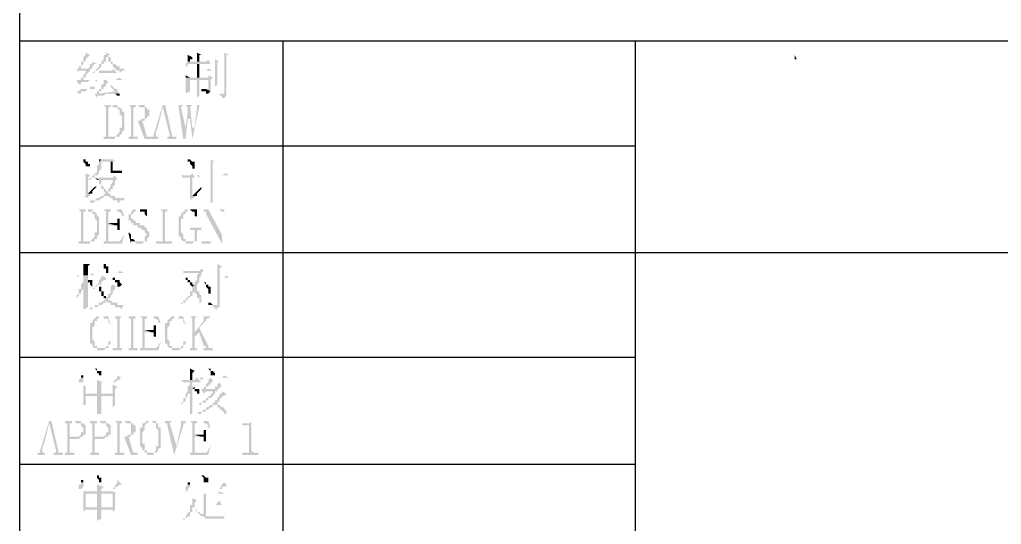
# Model space of a CAD drawing. Extents: x 51 to 246, y 3 to 417.
# Drawn here: x 196.68 to 214.97, y 13.27 to 22.67 of the extents above; entities that cross this region are included whole.
import ezdxf

# ---------------------------------------------------------------- set-up
doc = ezdxf.new("R2010")
doc.units = 0
doc.header["$MEASUREMENT"] = 0
doc.layers.add('_____1', color=160, linetype='Continuous')

msp = doc.modelspace()

# ---------------------------------------------------------------- hatches: boundary and pattern name
at = {"layer": '_____1'}
for points in [[(197.908, 22.055), (197.908, 22.013), (197.866, 21.971), (197.866, 21.886), (197.824, 21.886), (197.824, 21.801), (197.781, 21.801), (197.781, 21.759), (197.739, 21.759), (197.781, 21.674), (197.781, 21.717), (197.951, 21.717), (197.993, 21.759), (197.781, 21.759), (197.824, 21.759), (197.824, 21.801), (197.866, 21.844), (197.866, 21.886), (197.908, 21.886), (197.908, 21.928), (197.993, 22.013)], [(198.289, 22.055), (198.289, 22.013), (198.247, 22.013), (198.247, 21.928), (198.205, 21.886), (198.205, 21.844), (198.162, 21.844), (198.162, 21.801), (198.035, 21.674), (198.035, 21.632), (198.035, 21.674), (198.078, 21.674), (198.078, 21.717), (198.12, 21.717), (198.205, 21.801), (198.205, 21.844), (198.247, 21.844), (198.247, 21.886), (198.289, 21.886), (198.289, 21.971), (198.332, 21.971), (198.332, 22.013), (198.374, 22.013)], [(199.813, 22.013), (199.813, 21.886), (200.025, 21.886), (199.856, 21.886), (199.856, 21.928), (199.898, 21.928), (199.898, 21.971)], [(199.983, 22.055), (199.983, 21.886), (199.856, 21.886), (200.025, 21.886), (200.025, 22.013), (200.067, 22.013)], [(200.491, 22.055), (200.491, 21.293), (200.321, 21.293), (200.406, 21.293), (200.406, 21.251), (200.448, 21.251), (200.448, 21.209), (200.491, 21.209), (200.533, 21.251), (200.533, 22.013), (200.575, 22.013)], [(211.116, 22.013), (211.116, 21.928), (211.159, 21.928)], [(198.035, 21.886), (198.035, 21.844), (197.993, 21.844), (197.993, 21.801), (197.951, 21.759), (197.781, 21.759), (198.035, 21.759), (198.035, 21.801), (198.078, 21.844), (198.12, 21.844)], [(200.194, 21.928), (200.152, 21.886), (199.813, 21.886), (199.771, 21.844), (199.771, 21.759), (199.729, 21.759), (199.771, 21.759), (199.771, 21.801), (199.813, 21.801), (199.813, 21.844), (200.237, 21.844)], [(200.321, 21.928), (200.321, 21.42), (200.364, 21.463), (200.364, 21.886), (200.406, 21.886)], [(197.993, 21.759), (197.951, 21.717), (197.908, 21.717), (197.908, 21.674), (197.866, 21.632), (197.866, 21.59), (197.824, 21.59), (197.824, 21.547), (197.739, 21.547), (197.781, 21.463), (197.824, 21.463), (197.824, 21.505), (197.951, 21.505), (197.993, 21.547), (197.824, 21.547), (197.866, 21.547), (197.866, 21.59), (197.908, 21.59), (197.908, 21.632), (197.993, 21.717)], [(198.543, 21.59), (198.459, 21.547), (198.078, 21.547), (198.12, 21.505), (198.12, 21.547), (198.586, 21.547)], [(198.416, 21.759), (198.416, 21.717), (198.162, 21.717), (198.162, 21.674), (198.501, 21.674)], [(200.194, 21.759), (200.152, 21.717), (199.686, 21.717), (200.279, 21.717)], [(199.771, 21.632), (199.771, 21.59), (199.856, 21.59)], [(200.194, 21.632), (200.194, 21.59), (199.771, 21.59), (199.771, 21.293), (199.856, 21.335), (199.856, 21.547), (200.194, 21.547), (200.279, 21.59)], [(200.279, 21.59), (200.194, 21.547), (200.194, 21.378), (200.152, 21.378), (200.237, 21.335), (200.237, 21.547)], [(198.289, 21.547), (198.247, 21.547), (198.247, 21.463), (198.205, 21.463), (198.205, 21.378), (198.162, 21.378), (198.162, 21.335), (198.12, 21.335), (198.12, 21.293), (198.078, 21.293), (198.12, 21.209), (198.12, 21.251), (198.247, 21.251), (198.289, 21.293), (198.416, 21.293), (198.162, 21.293), (198.162, 21.335), (198.205, 21.335), (198.205, 21.378), (198.247, 21.378), (198.247, 21.42), (198.289, 21.42), (198.289, 21.463), (198.332, 21.505)], [(198.374, 21.463), (198.374, 21.42), (198.459, 21.335), (198.162, 21.293), (198.543, 21.293), (198.501, 21.335), (198.501, 21.378), (198.459, 21.378), (198.416, 21.42)], [(200.025, 21.547), (199.983, 21.547), (199.983, 21.209), (200.025, 21.251), (200.025, 21.335)], [(200.321, 21.293), (200.448, 21.293), (200.364, 21.293)], [(198.247, 21.082), (198.289, 21.039), (198.289, 20.489), (198.247, 20.489), (198.374, 20.489), (198.332, 20.489), (198.332, 21.039), (198.374, 21.039), (198.374, 21.082)], [(198.374, 21.082), (198.247, 21.082), (198.416, 21.082), (198.416, 21.039), (198.501, 21.039), (198.501, 20.997), (198.543, 20.997), (198.543, 20.912), (198.586, 20.87), (198.586, 20.658), (198.543, 20.658), (198.543, 20.574), (198.501, 20.531), (198.459, 20.489), (198.247, 20.489), (198.247, 20.447), (198.459, 20.447), (198.459, 20.489), (198.543, 20.489), (198.543, 20.531), (198.586, 20.531), (198.586, 20.574), (198.628, 20.616), (198.628, 20.955), (198.586, 20.955), (198.586, 20.997), (198.543, 21.039), (198.501, 21.039), (198.501, 21.082), (198.416, 21.082)], [(198.713, 21.082), (198.755, 21.039), (198.755, 20.489), (198.713, 20.489), (198.713, 20.447), (198.882, 20.447), (198.882, 20.489), (198.797, 20.489), (198.797, 20.785), (199.009, 20.785), (198.797, 20.785), (198.797, 21.039), (198.84, 21.039), (198.84, 21.082), (198.882, 21.082)], [(199.348, 21.082), (199.178, 20.531), (199.178, 20.489), (199.136, 20.489), (199.136, 20.447), (199.263, 20.447), (199.263, 20.489), (199.221, 20.489), (199.221, 20.574), (199.263, 20.701), (199.432, 20.701), (199.263, 20.701), (199.348, 21.039)], [(199.39, 21.082), (199.348, 21.082), (199.348, 21.039), (199.432, 20.701), (199.263, 20.701), (199.432, 20.701), (199.475, 20.531), (199.475, 20.489), (199.432, 20.489), (199.432, 20.447), (199.602, 20.447), (199.602, 20.489), (199.517, 20.489), (199.517, 20.531)], [(199.813, 20.955), (199.771, 20.658), (199.729, 20.447), (199.771, 20.447), (199.813, 20.828), (199.856, 20.828)], [(198.967, 20.785), (198.882, 20.785), (199.009, 20.447), (199.136, 20.447), (199.136, 20.489), (199.051, 20.489)], [(198.416, 20.066), (198.205, 20.066), (198.162, 20.023), (198.162, 19.981), (198.12, 19.938), (198.12, 19.812), (198.078, 19.812), (198.078, 19.769), (198.035, 19.769), (198.035, 19.727), (197.993, 19.727), (197.951, 19.685), (197.993, 19.685), (198.035, 19.727), (198.078, 19.727), (198.078, 19.769), (198.12, 19.769), (198.162, 19.812), (198.162, 19.854), (198.205, 19.896), (198.205, 20.023), (198.459, 20.023)], [(198.162, 20.066), (198.162, 20.023), (198.205, 20.066)], [(198.459, 20.023), (198.374, 20.023), (198.374, 19.812), (198.586, 19.812), (198.586, 19.854), (198.416, 19.854), (198.416, 20.023)], [(200.237, 20.066), (200.237, 19.769), (200.279, 19.769), (200.279, 20.023), (200.321, 20.023)], [(197.908, 19.812), (197.908, 19.769), (197.739, 19.769), (197.993, 19.769)], [(197.993, 19.769), (197.908, 19.769), (197.908, 19.388), (197.866, 19.388), (197.951, 19.346), (197.951, 19.388), (197.993, 19.388), (197.993, 19.431), (197.951, 19.431), (197.951, 19.727)], [(198.459, 19.769), (198.416, 19.727), (198.078, 19.727), (198.162, 19.685), (198.416, 19.685), (198.416, 19.642), (198.374, 19.6), (198.374, 19.558), (198.332, 19.515), (198.332, 19.473), (198.289, 19.473), (198.374, 19.473), (198.374, 19.515), (198.416, 19.515), (198.416, 19.558), (198.459, 19.6), (198.459, 19.685), (198.501, 19.685)], [(198.543, 19.854), (198.459, 19.854), (198.586, 19.854)], [(199.898, 19.812), (199.856, 19.769), (199.686, 19.769), (199.729, 19.727), (199.94, 19.727)], [(200.533, 19.812), (200.448, 19.769), (199.983, 19.769), (200.025, 19.727), (200.025, 19.769), (200.575, 19.769)], [(198.162, 19.685), (198.162, 19.6), (198.205, 19.6), (198.205, 19.515), (198.247, 19.515), (198.247, 19.473), (198.289, 19.431), (198.247, 19.431), (198.247, 19.388), (198.205, 19.388), (198.162, 19.346), (198.12, 19.346), (198.078, 19.304), (197.993, 19.304), (197.993, 19.261), (197.908, 19.261), (198.078, 19.261), (198.078, 19.304), (198.162, 19.304), (198.205, 19.346), (198.247, 19.346), (198.247, 19.388), (198.374, 19.388), (198.374, 19.431), (198.332, 19.431), (198.332, 19.473), (198.374, 19.473), (198.289, 19.473), (198.289, 19.515), (198.247, 19.515), (198.247, 19.558), (198.205, 19.6), (198.205, 19.685), (198.416, 19.685)], [(198.078, 19.727), (198.12, 19.685), (198.162, 19.685)], [(199.94, 19.727), (199.856, 19.727), (199.856, 19.346), (199.898, 19.304), (199.898, 19.346), (199.94, 19.346), (199.94, 19.388), (199.983, 19.388), (199.898, 19.388), (199.898, 19.727)], [(198.078, 19.558), (197.951, 19.431), (198.035, 19.431), (198.035, 19.473), (198.12, 19.558)], [(198.374, 19.388), (198.289, 19.388), (198.332, 19.388), (198.374, 19.346), (198.416, 19.346), (198.416, 19.304), (198.501, 19.304), (198.501, 19.261), (198.543, 19.261), (198.543, 19.304), (198.628, 19.304), (198.628, 19.346), (198.459, 19.346), (198.459, 19.388), (198.416, 19.388)], [(200.067, 19.558), (199.898, 19.388), (199.983, 19.388), (199.983, 19.431), (200.025, 19.473), (200.067, 19.515), (200.067, 19.558), (200.11, 19.558)], [(197.781, 19.134), (197.824, 19.092), (197.824, 18.542), (197.781, 18.542), (197.908, 18.542), (197.866, 18.542), (197.866, 19.092), (197.908, 19.092), (197.908, 19.134)], [(197.908, 19.134), (197.781, 19.134), (197.951, 19.134), (197.951, 19.092), (198.035, 19.092), (198.035, 19.05), (198.078, 19.05), (198.078, 18.965), (198.12, 18.923), (198.12, 18.711), (198.078, 18.711), (198.078, 18.626), (197.993, 18.542), (197.781, 18.542), (197.781, 18.499), (197.993, 18.499), (197.993, 18.542), (198.078, 18.542), (198.078, 18.584), (198.12, 18.584), (198.12, 18.626), (198.162, 18.669), (198.162, 19.007), (198.12, 19.007), (198.12, 19.05), (198.078, 19.092), (198.035, 19.092), (198.035, 19.134), (197.951, 19.134)], [(198.247, 19.134), (198.289, 19.092), (198.289, 18.542), (198.247, 18.542), (198.374, 18.542), (198.332, 18.542), (198.332, 18.838), (198.459, 18.838), (198.332, 18.88), (198.332, 19.092), (198.374, 19.092), (198.374, 19.134), (198.459, 19.134)], [(198.586, 19.134), (198.247, 19.134), (198.501, 19.134), (198.501, 19.092), (198.543, 19.092), (198.586, 19.05), (198.586, 19.007), (198.628, 19.007)], [(198.882, 19.134), (198.797, 19.134), (198.755, 19.092), (198.755, 19.05), (198.713, 19.05), (198.713, 18.923), (198.755, 18.923), (198.755, 18.88), (198.797, 18.88), (198.797, 18.838), (198.882, 18.838), (198.882, 18.796), (198.924, 18.796), (198.967, 18.753), (199.009, 18.753), (199.009, 18.711), (199.051, 18.669), (199.009, 18.626), (199.009, 18.542), (198.797, 18.542), (198.84, 18.542), (198.84, 18.499), (198.967, 18.499), (199.009, 18.542), (199.051, 18.542), (199.051, 18.584), (199.094, 18.626), (199.094, 18.711), (199.051, 18.753), (199.051, 18.796), (199.009, 18.796), (199.009, 18.838), (198.924, 18.838), (198.924, 18.88), (198.84, 18.88), (198.84, 18.923), (198.797, 18.923), (198.797, 18.965), (198.755, 18.965), (198.755, 19.05), (198.797, 19.05), (198.797, 19.092), (198.84, 19.092), (198.84, 19.134), (198.967, 19.134), (198.924, 19.134)], [(198.967, 19.134), (198.882, 19.134), (199.009, 19.134)], [(199.051, 19.134), (198.924, 19.134), (198.924, 19.092), (199.009, 19.092), (199.009, 19.05), (199.051, 19.007)], [(199.983, 19.134), (199.856, 19.134), (199.898, 19.092), (199.94, 19.092), (199.94, 19.007), (199.983, 19.007), (199.983, 18.965)], [(200.194, 19.134), (200.067, 19.134), (200.11, 19.134), (200.11, 19.092), (200.152, 19.092), (200.152, 19.05), (200.448, 18.499), (200.448, 18.669)], [(200.152, 19.092), (200.152, 18.542), (200.067, 18.542), (200.067, 18.499), (200.237, 18.499), (200.237, 18.542), (200.152, 18.542), (200.152, 19.05)], [(198.543, 18.965), (198.501, 18.965), (198.501, 18.88), (198.332, 18.88), (198.459, 18.838), (198.501, 18.838), (198.501, 18.753), (198.543, 18.753)], [(198.713, 18.711), (198.713, 18.669), (198.755, 18.499), (198.755, 18.542), (198.882, 18.542), (198.84, 18.542), (198.797, 18.584), (198.755, 18.584), (198.755, 18.669)], [(200.067, 18.796), (199.856, 18.796), (199.856, 18.753), (199.94, 18.753), (199.94, 18.542), (199.983, 18.542), (199.983, 18.753), (200.067, 18.753)], [(199.94, 18.542), (199.856, 18.542), (199.983, 18.542)], [(197.866, 18.118), (197.866, 17.907), (197.951, 17.907), (197.951, 18.076), (197.993, 18.118)], [(200.364, 18.118), (200.364, 17.864), (200.406, 17.864), (200.406, 18.034), (200.448, 18.076)], [(198.035, 17.949), (197.993, 17.907), (197.739, 17.907), (197.781, 17.864), (197.781, 17.907), (198.078, 17.907)], [(198.543, 17.991), (198.501, 17.949), (198.078, 17.949), (198.628, 17.949)], [(200.067, 18.034), (200.025, 17.991), (199.729, 17.991), (199.729, 17.949), (200.025, 17.949), (200.11, 17.991)], [(200.11, 17.991), (200.025, 17.949), (199.983, 17.907), (199.983, 17.822), (199.94, 17.78), (199.94, 17.737), (199.898, 17.695), (199.898, 17.653), (199.94, 17.61), (199.94, 17.568), (199.983, 17.568), (199.983, 17.483), (200.025, 17.483), (200.025, 17.399), (200.067, 17.399), (200.067, 17.526), (200.025, 17.568), (200.025, 17.61), (199.983, 17.61), (199.983, 17.737), (200.025, 17.78), (200.025, 17.864), (200.067, 17.907), (200.067, 17.949)], [(197.951, 17.907), (197.866, 17.907), (197.866, 17.78), (197.824, 17.737), (197.866, 17.737), (197.866, 17.272), (197.951, 17.314), (197.951, 17.822), (197.993, 17.822), (197.951, 17.822), (197.951, 17.864)], [(198.205, 17.907), (198.205, 17.864), (198.162, 17.822), (198.162, 17.78), (198.035, 17.653), (198.078, 17.653), (198.078, 17.695), (198.12, 17.695), (198.12, 17.737), (198.205, 17.737), (198.205, 17.78), (198.247, 17.822), (198.289, 17.822), (198.289, 17.864)], [(198.374, 17.907), (198.374, 17.864), (198.416, 17.864), (198.416, 17.822), (198.459, 17.822), (198.459, 17.78), (198.501, 17.78), (198.501, 17.695), (198.543, 17.695), (198.586, 17.737), (198.543, 17.78), (198.543, 17.822), (198.459, 17.822), (198.459, 17.864), (198.374, 17.864)], [(199.771, 17.907), (199.771, 17.822), (199.813, 17.822), (199.813, 17.78), (199.856, 17.78), (199.856, 17.737), (199.898, 17.695), (199.94, 17.737), (199.898, 17.737), (199.898, 17.78), (199.856, 17.78), (199.856, 17.822), (199.813, 17.822), (199.813, 17.864), (199.771, 17.864)], [(200.533, 17.907), (200.491, 17.864), (200.067, 17.864), (200.575, 17.864)], [(200.406, 17.864), (200.364, 17.864), (200.364, 17.356), (200.194, 17.356), (200.279, 17.356), (200.279, 17.314), (200.321, 17.314), (200.321, 17.272), (200.364, 17.272), (200.364, 17.314), (200.406, 17.314), (200.406, 17.356)], [(197.824, 17.737), (197.824, 17.653), (197.781, 17.653), (197.781, 17.568), (197.739, 17.526), (197.739, 17.483), (197.781, 17.526), (197.781, 17.568), (197.824, 17.568), (197.824, 17.61), (197.866, 17.653), (197.866, 17.737)], [(198.416, 17.737), (198.374, 17.695), (198.374, 17.568), (198.332, 17.568), (198.332, 17.526), (198.289, 17.483), (198.247, 17.483), (198.289, 17.441), (198.247, 17.441), (198.205, 17.399), (198.162, 17.399), (198.162, 17.356), (198.078, 17.356), (198.078, 17.314), (197.993, 17.314), (197.993, 17.272), (198.035, 17.272), (198.035, 17.314), (198.12, 17.314), (198.162, 17.356), (198.205, 17.356), (198.247, 17.399), (198.289, 17.399), (198.289, 17.441), (198.374, 17.441), (198.332, 17.441), (198.332, 17.483), (198.374, 17.483), (198.374, 17.526), (198.416, 17.568), (198.416, 17.61), (198.459, 17.653), (198.459, 17.695), (198.501, 17.695)], [(199.898, 17.653), (199.898, 17.61), (199.856, 17.61), (199.856, 17.526), (199.813, 17.526), (199.813, 17.483), (199.771, 17.483), (199.771, 17.441), (199.729, 17.441), (199.729, 17.399), (199.686, 17.399), (199.686, 17.356), (199.729, 17.399), (199.771, 17.399), (199.771, 17.441), (199.813, 17.441), (199.813, 17.483), (199.856, 17.483), (199.856, 17.526), (199.898, 17.526), (199.898, 17.568), (199.94, 17.61)], [(200.194, 17.399), (200.194, 17.356), (200.321, 17.356), (200.279, 17.356), (200.237, 17.399)], [(198.12, 17.145), (198.078, 17.102), (198.035, 17.06), (198.035, 17.018), (197.993, 17.018), (197.993, 16.637), (198.035, 16.637), (198.035, 16.594), (198.078, 16.552), (198.205, 16.552), (198.12, 16.552), (198.12, 16.594), (198.078, 16.594), (198.078, 16.679), (198.035, 16.721), (198.035, 16.933), (198.078, 16.975), (198.078, 17.06), (198.12, 17.06), (198.12, 17.102), (198.162, 17.102), (198.162, 17.145), (198.205, 17.145)], [(198.332, 17.145), (198.12, 17.145), (198.247, 17.145), (198.247, 17.102), (198.332, 17.102), (198.332, 17.018), (198.374, 17.018), (198.374, 16.975)], [(198.205, 17.145), (198.12, 17.145), (198.332, 17.145), (198.247, 17.145)], [(198.924, 17.145), (198.967, 17.102), (198.967, 16.552), (198.924, 16.552), (199.051, 16.552), (199.009, 16.552), (199.009, 16.848), (199.136, 16.848), (199.009, 16.891), (199.009, 17.102), (199.051, 17.102), (199.051, 17.145), (199.136, 17.145)], [(199.263, 17.145), (198.924, 17.145), (199.178, 17.145), (199.178, 17.102), (199.221, 17.102), (199.263, 17.06), (199.263, 17.018), (199.305, 17.018)], [(199.517, 17.145), (199.475, 17.102), (199.432, 17.06), (199.432, 17.018), (199.39, 17.018), (199.39, 16.637), (199.432, 16.637), (199.432, 16.594), (199.475, 16.552), (199.602, 16.552), (199.517, 16.552), (199.517, 16.594), (199.475, 16.594), (199.475, 16.679), (199.432, 16.721), (199.432, 16.933), (199.475, 16.975), (199.475, 17.06), (199.517, 17.06), (199.517, 17.102), (199.559, 17.102), (199.559, 17.145), (199.602, 17.145)], [(199.729, 17.145), (199.517, 17.145), (199.644, 17.145), (199.644, 17.102), (199.729, 17.102), (199.729, 17.018), (199.771, 17.018), (199.771, 16.975)], [(199.602, 17.145), (199.517, 17.145), (199.729, 17.145), (199.644, 17.145)], [(199.221, 16.975), (199.178, 16.975), (199.178, 16.891), (199.009, 16.891), (199.136, 16.848), (199.178, 16.848), (199.178, 16.763), (199.221, 16.763)], [(200.025, 16.933), (200.025, 16.848), (200.11, 16.594), (200.152, 16.594), (200.152, 16.552), (200.11, 16.552), (200.11, 16.51), (200.279, 16.51), (200.279, 16.552), (200.194, 16.552), (200.194, 16.594)], [(198.374, 16.721), (198.374, 16.679), (198.332, 16.679), (198.332, 16.594), (198.289, 16.594), (198.289, 16.552), (198.078, 16.552), (198.12, 16.552), (198.12, 16.51), (198.247, 16.51), (198.289, 16.552), (198.332, 16.552), (198.332, 16.594), (198.374, 16.637), (198.374, 16.679)], [(199.771, 16.721), (199.771, 16.679), (199.729, 16.679), (199.729, 16.594), (199.686, 16.594), (199.686, 16.552), (199.475, 16.552), (199.517, 16.552), (199.517, 16.51), (199.644, 16.51), (199.686, 16.552), (199.729, 16.552), (199.729, 16.594), (199.771, 16.637), (199.771, 16.679)], [(199.856, 16.171), (199.856, 15.959), (199.898, 15.959), (199.898, 16.086), (199.94, 16.129)], [(200.194, 16.171), (200.237, 16.129), (200.237, 16.044), (200.279, 16.044), (200.279, 16.002), (200.279, 16.044), (200.321, 16.044), (200.321, 16.086), (200.279, 16.129), (200.237, 16.129), (200.237, 16.171)], [(197.824, 16.002), (197.781, 15.959), (197.781, 15.917), (197.866, 15.917), (197.866, 16.002), (198.501, 16.002)], [(198.501, 16.044), (198.501, 16.002), (197.824, 16.002), (198.501, 16.002), (198.416, 15.917), (198.459, 15.917), (198.501, 15.959), (198.543, 15.959), (198.543, 16.002), (198.586, 16.002)], [(198.12, 15.959), (198.12, 15.832), (197.908, 15.832), (198.205, 15.832), (198.205, 15.917), (198.247, 15.917)], [(199.983, 16.002), (199.94, 15.959), (199.686, 15.959), (199.729, 15.917), (200.067, 15.917)], [(199.898, 15.917), (199.856, 15.917), (199.856, 15.875), (199.813, 15.832), (199.813, 15.748), (199.856, 15.748), (199.856, 15.324), (199.898, 15.324), (199.898, 15.79), (199.94, 15.832), (199.898, 15.832)], [(200.491, 16.044), (200.448, 16.002), (200.025, 16.002), (200.067, 15.959), (200.11, 16.002), (200.575, 16.002)], [(200.237, 16.002), (200.194, 15.959), (200.194, 15.917), (200.152, 15.875), (200.152, 15.832), (200.11, 15.832), (200.11, 15.79), (200.067, 15.79), (200.11, 15.705), (200.152, 15.748), (200.364, 15.748), (200.11, 15.79), (200.152, 15.79), (200.152, 15.832), (200.194, 15.832), (200.194, 15.875), (200.237, 15.875), (200.237, 15.917), (200.279, 15.917), (200.279, 15.959)], [(200.406, 15.917), (200.364, 15.875), (200.364, 15.832), (200.321, 15.832), (200.321, 15.79), (200.11, 15.79), (200.364, 15.748), (200.364, 15.79), (200.406, 15.79), (200.406, 15.832), (200.448, 15.832)], [(197.866, 15.875), (197.866, 15.832), (198.205, 15.832), (197.908, 15.832)], [(198.416, 15.875), (198.416, 15.832), (197.866, 15.832), (197.866, 15.705), (197.908, 15.705), (197.908, 15.832), (198.501, 15.832)], [(198.501, 15.832), (198.12, 15.832), (198.416, 15.832), (198.416, 15.705), (197.866, 15.705), (198.12, 15.663), (198.416, 15.663), (198.416, 15.536), (197.908, 15.536), (198.459, 15.536), (198.459, 15.79)], [(198.12, 15.832), (198.12, 15.705), (198.205, 15.705), (198.205, 15.832), (198.416, 15.832)], [(199.813, 15.748), (199.771, 15.705), (199.771, 15.621), (199.729, 15.621), (199.729, 15.536), (199.686, 15.536), (199.686, 15.494), (199.729, 15.536), (199.771, 15.578), (199.771, 15.621), (199.813, 15.663), (199.813, 15.705), (199.856, 15.705), (199.856, 15.748)], [(199.94, 15.832), (199.898, 15.79), (199.94, 15.79), (199.94, 15.748), (199.983, 15.748), (199.983, 15.705), (200.025, 15.705), (200.025, 15.79), (199.94, 15.79)], [(200.448, 15.748), (200.448, 15.705), (200.406, 15.705), (200.406, 15.663), (200.364, 15.621), (200.364, 15.578), (200.321, 15.578), (200.321, 15.536), (200.279, 15.536), (200.279, 15.494), (200.364, 15.494), (200.364, 15.451), (200.406, 15.451), (200.406, 15.409), (200.448, 15.409), (200.448, 15.367), (200.491, 15.367), (200.491, 15.324), (200.533, 15.324), (200.533, 15.409), (200.491, 15.409), (200.491, 15.451), (200.448, 15.451), (200.406, 15.494), (200.364, 15.494), (200.364, 15.536), (200.406, 15.578), (200.406, 15.621), (200.448, 15.621), (200.448, 15.663), (200.491, 15.663), (200.533, 15.705)], [(197.866, 15.705), (197.866, 15.536), (198.416, 15.536), (198.416, 15.451), (198.459, 15.494), (198.459, 15.536), (197.908, 15.536), (197.908, 15.663), (198.12, 15.663)], [(198.12, 15.663), (198.12, 15.536), (198.205, 15.536), (198.205, 15.663), (198.416, 15.663)], [(197.866, 15.536), (197.866, 15.494), (197.908, 15.494), (197.908, 15.536), (198.12, 15.536)], [(198.12, 15.536), (198.12, 15.324), (198.205, 15.324), (198.205, 15.536), (198.416, 15.536)], [(200.279, 15.494), (200.237, 15.494), (200.194, 15.451), (200.152, 15.451), (200.152, 15.409), (200.11, 15.409), (200.067, 15.367), (200.025, 15.367), (199.983, 15.324), (200.067, 15.324), (200.067, 15.367), (200.152, 15.367), (200.152, 15.409), (200.194, 15.409), (200.237, 15.451), (200.279, 15.451), (200.279, 15.494), (200.321, 15.494)], [(197.231, 15.197), (197.062, 14.647), (197.062, 14.605), (197.019, 14.605), (197.019, 14.562), (197.146, 14.562), (197.146, 14.605), (197.104, 14.605), (197.104, 14.689), (197.146, 14.816), (197.316, 14.816), (197.146, 14.816), (197.231, 15.155)], [(197.273, 15.197), (197.231, 15.197), (197.231, 15.155), (197.316, 14.816), (197.146, 14.816), (197.316, 14.816), (197.358, 14.647), (197.358, 14.605), (197.316, 14.605), (197.316, 14.562), (197.485, 14.562), (197.485, 14.605), (197.4, 14.605), (197.4, 14.647)], [(197.527, 15.197), (197.527, 15.155), (197.57, 15.155), (197.57, 14.605), (197.527, 14.605), (197.527, 14.562), (197.697, 14.562), (197.697, 14.605), (197.612, 14.605), (197.612, 14.859), (197.781, 14.859), (197.824, 14.901), (197.612, 14.901), (197.612, 15.155), (197.654, 15.155), (197.654, 15.197), (197.697, 15.197)], [(197.993, 15.197), (197.993, 15.155), (198.035, 15.155), (198.035, 14.605), (197.993, 14.605), (197.993, 14.562), (198.162, 14.562), (198.162, 14.605), (198.078, 14.605), (198.078, 14.859), (198.247, 14.859), (198.289, 14.901), (198.078, 14.901), (198.078, 15.155), (198.12, 15.155), (198.12, 15.197), (198.162, 15.197)], [(198.459, 15.197), (198.501, 15.155), (198.501, 14.605), (198.459, 14.605), (198.459, 14.562), (198.628, 14.562), (198.628, 14.605), (198.543, 14.605), (198.543, 14.901), (198.755, 14.901), (198.543, 14.901), (198.543, 15.155), (198.586, 15.155), (198.586, 15.197), (198.628, 15.197)], [(199.221, 15.197), (199.136, 15.197), (199.178, 15.155), (199.221, 15.155), (199.221, 15.07), (199.263, 15.028), (199.263, 14.732), (199.221, 14.732), (199.221, 14.647), (199.178, 14.605), (199.136, 14.605), (199.221, 14.605), (199.263, 14.647), (199.263, 14.689), (199.305, 14.689), (199.305, 15.07), (199.263, 15.07), (199.263, 15.155), (199.221, 15.155)], [(199.856, 15.197), (199.898, 15.155), (199.898, 14.605), (199.856, 14.605), (199.983, 14.605), (199.94, 14.605), (199.94, 14.901), (200.067, 14.901), (199.94, 14.943), (199.94, 15.155), (199.983, 15.155), (199.983, 15.197), (200.067, 15.197)], [(200.194, 15.197), (199.856, 15.197), (200.11, 15.197), (200.11, 15.155), (200.152, 15.155), (200.194, 15.113), (200.194, 15.07), (200.237, 15.07)], [(200.999, 15.197), (200.956, 15.155), (200.829, 15.155), (200.829, 15.113), (200.956, 15.113), (200.956, 14.605), (200.829, 14.605), (200.829, 14.562), (201.126, 14.562), (201.126, 14.605), (201.041, 14.605), (200.999, 14.647)], [(200.152, 15.028), (200.11, 15.028), (200.11, 14.943), (199.94, 14.943), (200.067, 14.901), (200.11, 14.901), (200.11, 14.816), (200.152, 14.816)], [(198.713, 14.901), (198.628, 14.901), (198.755, 14.562), (198.882, 14.562), (198.882, 14.605), (198.797, 14.605)], [(198.501, 14.097), (198.501, 14.054), (197.824, 14.054), (198.501, 14.054), (198.416, 13.927), (198.459, 13.927), (198.459, 13.97), (198.501, 13.97), (198.543, 14.012), (198.586, 14.012)], [(197.824, 14.054), (197.824, 14.012), (197.781, 14.012), (197.781, 13.927), (197.824, 13.927), (197.866, 13.97), (197.866, 14.054), (198.501, 14.054)], [(198.12, 14.012), (198.12, 13.885), (197.908, 13.885), (198.205, 13.885), (198.205, 13.927), (198.247, 13.97)], [(199.813, 14.012), (199.771, 13.97), (199.771, 13.927), (199.729, 13.927), (199.771, 13.927), (199.771, 13.885), (199.813, 13.885), (199.813, 13.927), (199.856, 13.97), (199.856, 14.012), (200.448, 14.012)], [(200.491, 14.054), (200.448, 14.012), (199.813, 14.012), (200.448, 14.012), (200.406, 13.927), (200.448, 13.927), (200.448, 13.97), (200.533, 13.97), (200.533, 14.012)], [(197.866, 13.885), (197.866, 13.843), (198.205, 13.885), (197.908, 13.885)], [(198.416, 13.885), (198.205, 13.885), (197.866, 13.843), (197.866, 13.716), (197.908, 13.716), (197.908, 13.843), (198.501, 13.843)], [(198.501, 13.843), (198.12, 13.843), (198.416, 13.843), (198.416, 13.716), (197.866, 13.716), (198.416, 13.716), (198.416, 13.588), (197.908, 13.588), (198.459, 13.588), (198.459, 13.843)], [(198.12, 13.843), (198.12, 13.716), (198.205, 13.716), (198.205, 13.843), (198.416, 13.843)], [(200.406, 13.885), (200.364, 13.843), (199.771, 13.843), (200.491, 13.843)], [(199.898, 13.758), (199.898, 13.631), (199.856, 13.631), (199.856, 13.588), (199.94, 13.588), (199.94, 13.546), (199.983, 13.504), (200.025, 13.462), (200.11, 13.462), (200.067, 13.462), (200.025, 13.504), (199.983, 13.504), (199.983, 13.546), (199.94, 13.546), (199.94, 13.673), (199.983, 13.716)], [(200.152, 13.843), (200.11, 13.843), (200.11, 13.462), (200.025, 13.462), (200.067, 13.419), (200.321, 13.419), (200.152, 13.419), (200.152, 13.631), (200.448, 13.631), (200.152, 13.631)], [(197.866, 13.716), (197.866, 13.588), (198.12, 13.546), (198.416, 13.546), (198.416, 13.504), (198.459, 13.546), (198.459, 13.588), (197.908, 13.588), (197.908, 13.716), (198.12, 13.716)], [(197.866, 13.588), (197.866, 13.504), (197.908, 13.546), (198.12, 13.546)], [(198.12, 13.716), (198.12, 13.588), (198.205, 13.588), (198.205, 13.716), (198.416, 13.716)], [(198.12, 13.546), (198.12, 13.335), (198.205, 13.377), (198.205, 13.546), (198.416, 13.546)], [(199.856, 13.588), (199.856, 13.504), (199.813, 13.504), (199.813, 13.462), (199.771, 13.419), (199.771, 13.377), (199.729, 13.377), (199.729, 13.335), (199.771, 13.377), (199.813, 13.419), (199.856, 13.419), (199.856, 13.504), (199.898, 13.504), (199.898, 13.588), (199.94, 13.588)], [(200.406, 13.716), (200.321, 13.631), (200.152, 13.631), (200.448, 13.631)]]:
    msp.add_hatch(color=7, dxfattribs=at).paths.add_polyline_path(points, is_closed=False)
for points in [[(198.332, 21.971), (198.332, 21.886), (198.374, 21.886), (198.374, 21.844), (198.416, 21.844), (198.416, 21.801), (198.501, 21.717), (198.543, 21.717), (198.543, 21.674), (198.586, 21.717), (198.628, 21.717), (198.628, 21.759), (198.543, 21.759), (198.543, 21.801), (198.501, 21.801), (198.459, 21.844), (198.416, 21.844), (198.416, 21.886), (198.374, 21.886), (198.374, 21.971)], [(199.983, 21.844), (200.025, 21.844), (200.025, 21.717), (199.983, 21.717)], [(199.983, 21.717), (200.025, 21.717), (200.025, 21.59), (199.983, 21.59)], [(198.078, 21.42), (197.993, 21.42), (197.993, 21.378), (197.824, 21.378), (197.781, 21.335), (197.739, 21.335), (197.781, 21.293), (197.824, 21.293), (197.824, 21.335), (197.908, 21.335), (197.951, 21.378), (198.078, 21.378)], [(198.543, 21.293), (198.459, 21.293), (198.501, 21.251), (198.543, 21.251)], [(200.067, 21.378), (200.067, 21.335), (200.152, 21.335), (200.152, 21.293), (200.194, 21.293), (200.237, 21.335), (200.152, 21.378)], [(198.924, 21.082), (198.713, 21.082), (198.882, 21.082), (198.924, 21.039), (199.009, 21.039), (199.009, 20.828), (198.967, 20.828), (198.924, 20.785), (198.797, 20.785), (199.009, 20.785), (199.009, 20.828), (199.051, 20.828), (199.051, 20.87), (199.094, 20.87), (199.094, 20.997), (199.051, 20.997), (199.051, 21.039), (199.009, 21.039), (199.009, 21.082)], [(199.729, 21.082), (199.602, 21.082), (199.644, 21.082), (199.644, 21.039), (199.729, 20.447), (199.771, 20.658), (199.686, 21.039)], [(199.898, 21.082), (199.771, 21.082), (199.813, 21.039), (199.813, 20.955), (199.856, 20.828), (199.898, 20.447), (199.898, 20.658), (199.856, 21.039)], [(200.067, 21.082), (199.94, 21.082), (199.983, 21.082), (199.983, 21.039), (199.94, 20.658), (199.898, 20.658), (199.898, 20.447), (200.025, 21.039), (200.025, 21.082)], [(197.866, 20.066), (197.824, 20.066), (197.866, 20.066), (197.866, 20.023), (197.908, 19.981), (197.908, 19.938), (197.993, 19.938), (197.993, 19.981), (197.951, 19.981), (197.951, 20.023), (197.908, 20.023), (197.908, 20.066)], [(199.813, 20.066), (199.813, 20.023), (199.856, 20.023), (199.856, 19.981), (199.898, 19.938), (199.898, 19.896), (199.94, 19.896), (199.94, 20.023), (199.898, 20.023), (199.856, 20.066)], [(200.237, 19.261), (200.279, 19.261), (200.279, 19.769), (200.237, 19.769)], [(199.517, 19.134), (199.221, 19.134), (199.305, 19.134), (199.348, 19.092), (199.348, 18.542), (199.221, 18.542), (199.221, 18.499), (199.517, 18.499), (199.517, 18.542), (199.39, 18.542), (199.39, 19.092), (199.432, 19.092), (199.432, 19.134)], [(199.856, 19.134), (199.771, 19.134), (199.686, 19.05), (199.686, 19.007), (199.644, 19.007), (199.644, 18.626), (199.686, 18.626), (199.686, 18.584), (199.729, 18.542), (199.771, 18.542), (199.771, 18.499), (199.898, 18.499), (199.94, 18.542), (199.771, 18.542), (199.771, 18.584), (199.729, 18.584), (199.729, 18.669), (199.686, 18.711), (199.686, 18.965), (199.729, 18.965), (199.729, 19.05), (199.771, 19.05), (199.771, 19.092), (199.813, 19.092), (199.813, 19.134), (199.94, 19.134)], [(200.533, 19.134), (200.364, 19.134), (200.406, 19.134), (200.448, 19.092), (200.448, 18.499), (200.448, 19.092), (200.491, 19.092), (200.491, 19.134)], [(198.628, 18.669), (198.628, 18.626), (198.586, 18.626), (198.586, 18.584), (198.543, 18.542), (198.247, 18.542), (198.247, 18.499), (198.586, 18.499)], [(198.882, 18.542), (198.797, 18.542), (198.924, 18.542)], [(198.247, 18.118), (198.205, 18.118), (198.247, 18.118), (198.247, 18.034), (198.289, 18.034), (198.289, 17.949), (198.332, 17.949), (198.332, 18.076), (198.289, 18.076), (198.289, 18.118)], [(197.993, 17.822), (197.951, 17.822), (197.951, 17.78), (197.993, 17.78), (197.993, 17.737), (198.035, 17.695), (198.035, 17.822)], [(200.152, 17.78), (200.11, 17.78), (200.152, 17.737), (200.152, 17.695), (200.194, 17.653), (200.194, 17.568), (200.237, 17.568), (200.237, 17.695), (200.194, 17.695), (200.194, 17.737), (200.152, 17.737)], [(198.162, 17.695), (198.162, 17.61), (198.205, 17.61), (198.205, 17.526), (198.247, 17.526), (198.247, 17.483), (198.289, 17.483), (198.289, 17.526), (198.247, 17.526), (198.247, 17.61), (198.205, 17.61), (198.205, 17.695)], [(198.374, 17.441), (198.289, 17.441), (198.332, 17.399), (198.374, 17.399), (198.374, 17.356), (198.459, 17.356), (198.459, 17.314), (198.543, 17.314), (198.586, 17.272), (198.586, 17.314), (198.628, 17.356), (198.501, 17.356), (198.501, 17.399), (198.416, 17.399)], [(198.586, 17.145), (198.416, 17.145), (198.459, 17.145), (198.459, 17.102), (198.501, 17.102), (198.501, 16.552), (198.416, 16.552), (198.416, 16.51), (198.586, 16.51), (198.586, 16.552), (198.543, 16.552), (198.543, 16.848), (198.755, 16.848), (198.543, 16.848), (198.543, 17.102)], [(198.882, 17.145), (198.713, 17.145), (198.713, 17.102), (198.755, 17.102), (198.755, 16.848), (198.543, 16.848), (198.755, 16.848), (198.755, 16.552), (198.713, 16.552), (198.713, 16.51), (198.882, 16.51), (198.882, 16.552), (198.797, 16.552), (198.797, 17.102), (198.84, 17.102), (198.84, 17.145)], [(199.983, 17.145), (199.856, 17.145), (199.898, 17.102), (199.898, 16.552), (199.856, 16.552), (199.856, 16.51), (199.983, 16.51), (199.983, 16.552), (199.94, 16.552), (199.94, 17.102)], [(200.237, 17.145), (200.067, 17.145), (200.11, 17.145), (200.11, 17.102), (200.152, 17.102), (200.11, 17.102), (200.11, 17.06), (199.94, 16.848), (199.94, 16.763), (200.025, 16.848), (200.025, 16.933), (200.152, 17.06), (200.152, 17.102), (200.194, 17.102)], [(199.305, 16.679), (199.305, 16.637), (199.263, 16.637), (199.263, 16.594), (199.221, 16.552), (198.924, 16.552), (198.924, 16.51), (199.263, 16.51)], [(198.12, 16.171), (198.078, 16.171), (198.12, 16.129), (198.12, 16.086), (198.162, 16.086), (198.162, 16.044), (198.205, 16.044), (198.205, 16.129), (198.12, 16.129)], [(197.824, 16.002), (197.866, 16.002), (197.866, 16.044), (197.824, 16.044)], [(200.364, 15.748), (200.279, 15.748), (200.279, 15.705), (200.237, 15.705), (200.237, 15.663), (200.194, 15.663), (200.194, 15.621), (200.152, 15.621), (200.152, 15.578), (200.11, 15.578), (200.067, 15.536), (200.025, 15.536), (200.025, 15.494), (199.983, 15.494), (200.067, 15.494), (200.067, 15.536), (200.152, 15.536), (200.152, 15.578), (200.194, 15.578), (200.194, 15.621), (200.237, 15.621), (200.321, 15.705), (200.321, 15.748)], [(197.739, 15.197), (197.527, 15.197), (197.697, 15.197), (197.739, 15.155), (197.824, 15.155), (197.824, 15.113), (197.866, 15.07), (197.866, 14.985), (197.824, 14.985), (197.824, 14.943), (197.781, 14.901), (197.612, 14.901), (197.866, 14.901), (197.866, 14.943), (197.908, 14.943), (197.908, 15.113), (197.866, 15.155), (197.824, 15.155), (197.824, 15.197)], [(198.205, 15.197), (197.993, 15.197), (198.162, 15.197), (198.205, 15.155), (198.289, 15.155), (198.289, 15.113), (198.332, 15.07), (198.332, 14.985), (198.289, 14.985), (198.289, 14.943), (198.247, 14.901), (198.078, 14.901), (198.332, 14.901), (198.332, 14.943), (198.374, 14.943), (198.374, 15.113), (198.332, 15.155), (198.289, 15.155), (198.289, 15.197)], [(198.67, 15.197), (198.459, 15.197), (198.628, 15.197), (198.67, 15.155), (198.755, 15.155), (198.755, 14.943), (198.713, 14.943), (198.67, 14.901), (198.543, 14.901), (198.755, 14.901), (198.755, 14.943), (198.797, 14.943), (198.797, 14.985), (198.84, 14.985), (198.84, 15.113), (198.797, 15.113), (198.797, 15.155), (198.755, 15.155), (198.755, 15.197)], [(199.136, 15.197), (199.051, 15.197), (199.009, 15.155), (198.967, 15.155), (198.967, 15.07), (198.924, 15.07), (198.924, 14.732), (198.967, 14.689), (198.967, 14.647), (199.009, 14.647), (199.009, 14.605), (199.051, 14.605), (199.051, 14.562), (199.178, 14.562), (199.178, 14.605), (199.051, 14.605), (199.051, 14.647), (199.009, 14.647), (199.009, 14.774), (198.967, 14.774), (198.967, 14.985), (199.009, 15.028), (199.009, 15.113), (199.094, 15.197), (199.221, 15.197)], [(199.517, 15.197), (199.348, 15.197), (199.39, 15.197), (199.39, 15.155), (199.432, 15.155), (199.432, 15.113), (199.559, 14.562), (199.602, 14.732), (199.475, 15.155)], [(199.771, 15.197), (199.644, 15.197), (199.686, 15.197), (199.686, 15.113), (199.602, 14.732), (199.559, 14.562), (199.729, 15.113), (199.729, 15.155), (199.771, 15.155)], [(200.237, 14.732), (200.237, 14.689), (200.194, 14.689), (200.194, 14.647), (200.152, 14.605), (199.856, 14.605), (199.856, 14.562), (200.194, 14.562)], [(197.824, 14.054), (197.866, 14.054), (197.866, 14.097), (197.824, 14.097)], [(198.12, 14.181), (198.078, 14.181), (198.12, 14.181), (198.12, 14.139), (198.162, 14.097), (198.162, 14.054), (198.205, 14.054), (198.205, 14.139), (198.162, 14.139), (198.162, 14.181)], [(200.067, 14.181), (200.11, 14.139), (200.11, 14.054), (200.194, 14.054), (200.194, 14.139), (200.152, 14.139), (200.11, 14.181)], [(199.813, 14.012), (199.856, 14.012), (199.856, 14.054), (199.813, 14.054)], [(200.575, 13.419), (200.067, 13.419), (200.11, 13.419), (200.152, 13.377), (200.491, 13.377), (200.491, 13.419)]]:
    msp.add_hatch(color=7, dxfattribs=at).paths.add_polyline_path(points)

# ---------------------------------------------------------------- linework, layer by layer
at = {"layer": '_____1', "color": 7}
for p, q in [((196.681, 28.829), (196.681, 6.519)), ((242.612, 22.267), (196.681, 22.267)), ((201.591, 8.509), (201.591, 22.267)), ((208.153, 6.519), (208.153, 22.267)), ((196.681, 20.32), (208.153, 20.32)), ((242.612, 18.33), (196.681, 18.33)), ((196.681, 16.383), (208.153, 16.383)), ((196.681, 14.393), (208.153, 14.393))]:
    msp.add_line(p, q, dxfattribs=at)

doc.saveas('drawing.dxf')
